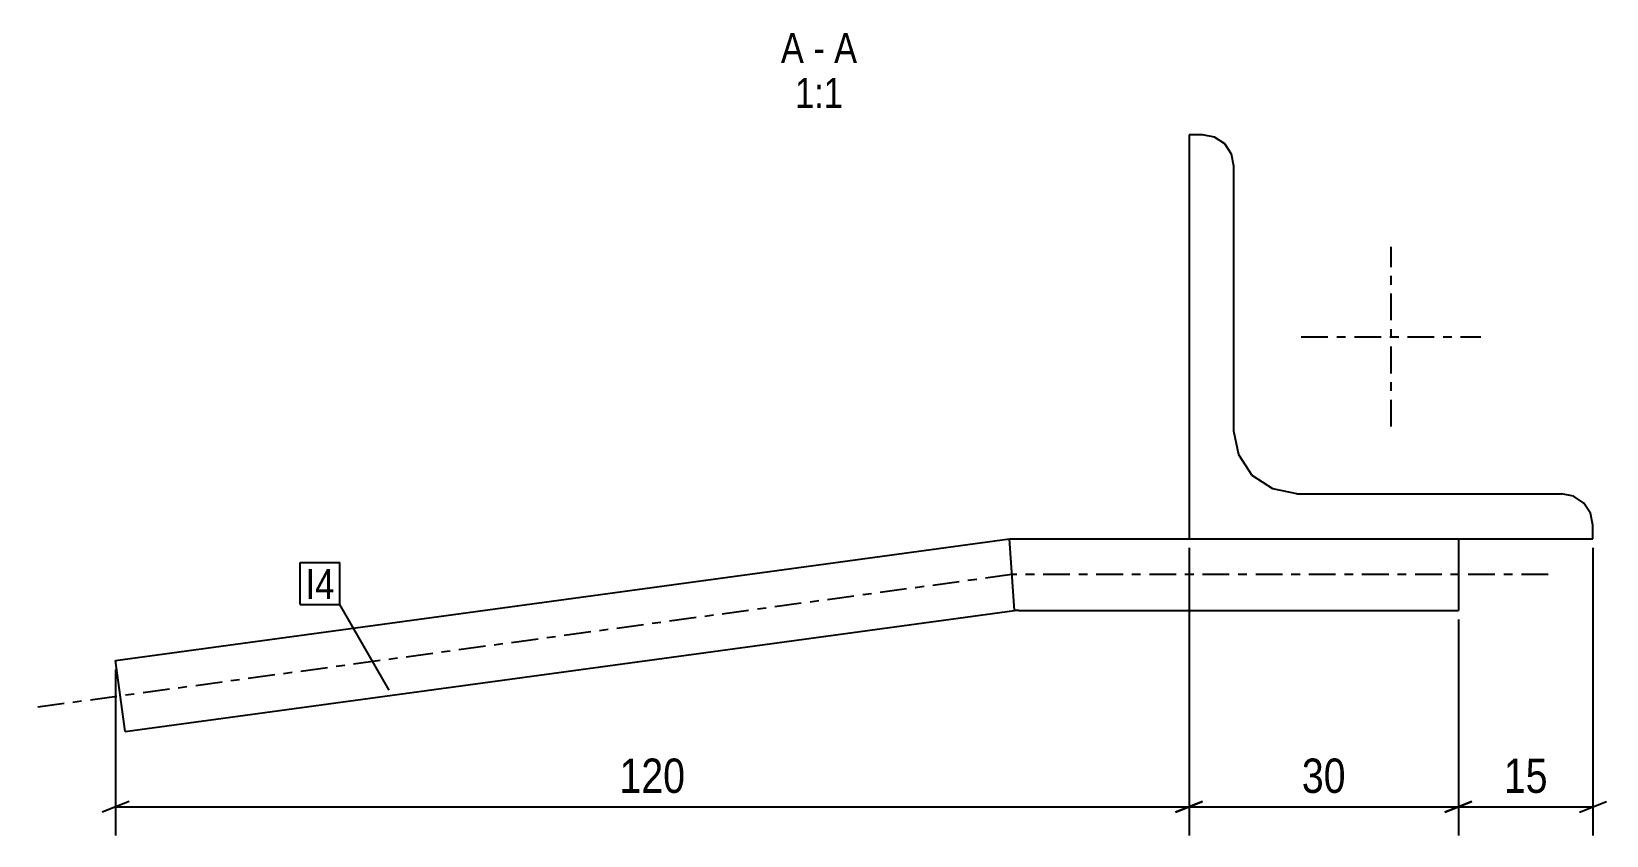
# Model space of a CAD drawing. Header units: millimetres. Extents: x 36 to 31194, y 2 to 1337.
# Drawn here: x 31019 to 31194.4, y 2.4 to 92 of the extents above; entities that cross this region are included whole.
import ezdxf

# ---------------------------------------------------------------- set-up
doc = ezdxf.new("R2010")
doc.units = ezdxf.units.MM
doc.linetypes.add('DXK_LINE_DOT2', pattern=[3.9198, 1.9599, -1.9599])
doc.linetypes.add('DXK_LINE_DOT3', pattern=[5.9187, 2.979, -0.9799, 0.9799, -0.9799])
for name, color, linetype in [('MÅLSÆTNING', 7, 'Continuous'), ('STÅL', 7, 'Continuous'), ('TEKST', 7, 'Continuous')]:
    doc.layers.add(name, color=color, linetype=linetype)
doc.styles.add('Arial Narrow', font='ARIALN.TTF', dxfattribs={"height": 0.2})

msp = doc.modelspace()

# ---------------------------------------------------------------- linework, layer by layer
at = {"layer": 'MÅLSÆTNING', "color": 7, "linetype": 'Continuous'}
for p, q in [((31147.94, 34.46), (31147.94, 2.4)), ((31147.94, 34.46), (31147.94, 2.4)), ((31192.94, 34.46), (31192.94, 2.4)), ((31177.94, 26.46), (31177.94, 2.4)), ((31177.94, 26.46), (31177.94, 2.4)), ((31028.37, 20.91), (31028.37, 2.4)), ((31029.87, 6.2), (31026.87, 5)), ((31028.37, 5.6), (31147.94, 5.6)), ((31149.44, 6.2), (31146.44, 5)), ((31146.44, 5), (31149.44, 6.2)), ((31147.94, 5.6), (31177.94, 5.6)), ((31179.44, 6.2), (31176.44, 5)), ((31176.44, 5), (31179.44, 6.2)), ((31177.94, 5.6), (31192.94, 5.6)), ((31191.44, 5), (31194.44, 6.2))]:
    msp.add_line(p, q, dxfattribs=at)
at = {"layer": 'STÅL', "color": 2, "linetype": 'Continuous'}
for p, q in [((31149.44, 80.46), (31147.94, 80.46)), ((31147.94, 80.46), (31147.94, 35.46)), ((31150.78, 80.2), (31149.44, 80.46)), ((31151.92, 79.44), (31150.78, 80.2)), ((31152.68, 78.3), (31151.92, 79.44)), ((31152.94, 76.96), (31152.68, 78.3)), ((31152.94, 47.46), (31152.94, 76.96)), ((31153.48, 44.79), (31152.94, 47.46)), ((31154.99, 42.51), (31153.48, 44.79)), ((31157.27, 41), (31154.99, 42.51)), ((31159.94, 40.46), (31157.27, 41)), ((31159.94, 40.46), (31189.44, 40.46)), ((31190.78, 40.2), (31189.44, 40.46)), ((31191.92, 39.44), (31190.78, 40.2)), ((31192.68, 38.3), (31191.92, 39.44)), ((31192.94, 36.96), (31192.68, 38.3)), ((31192.94, 35.46), (31192.94, 36.96)), ((31028.37, 21.91), (31127.94, 35.46)), ((31127.94, 35.46), (31147.94, 35.46)), ((31128.49, 27.46), (31127.94, 35.46)), ((31147.94, 35.46), (31192.94, 35.46)), ((31177.94, 35.46), (31177.94, 27.46)), ((31029.45, 13.98), (31128.49, 27.46)), ((31128.99, 27.46), (31128.49, 27.46)), ((31128.99, 27.46), (31177.94, 27.46)), ((31029.45, 13.98), (31028.37, 21.91))]:
    msp.add_line(p, q, dxfattribs=at)
at = {"layer": 'STÅL', "color": 7, "linetype": 'DXK_LINE_DOT3'}
for p, q in [((31170.44, 47.96), (31170.44, 67.96)), ((31160.44, 57.96), (31180.44, 57.96)), ((31128.21, 31.46), (31019, 16.59)), ((31187.94, 31.46), (31128.21, 31.46))]:
    msp.add_line(p, q, dxfattribs=at)
at = {"layer": 'STÅL', "color": 7, "linetype": 'DXK_LINE_DOT2'}
msp.add_line((31147.94, 35.46), (31177.94, 35.46), dxfattribs=at)

# ---------------------------------------------------------------- wipeouts: each hides what was drawn before it
at = {"color": 0, "linetype": 'Continuous'}
for points in [[(31105.04, 88.46), (31105.04, 91.96), (31102.48, 91.96), (31102.48, 88.46)], [(31107.36, 88.46), (31107.36, 91.96), (31106.09, 91.96), (31106.09, 88.46)], [(31110.97, 88.46), (31110.97, 91.96), (31108.41, 91.96), (31108.41, 88.46)], [(31109.39, 83.46), (31109.39, 86.96), (31104.06, 86.96), (31104.06, 83.46)]]:
    msp.add_wipeout(points, dxfattribs=at).dxf.layer = 'TEKST'

# ---------------------------------------------------------------- next in the draw order: texts
at = {"layer": 'TEKST', "color": 3, "linetype": 'Continuous', "style": 'Arial Narrow'}
for s, p in [('A', (31102.48, 88.46)), ('A', (31108.41, 88.46)), ('-', (31106.09, 88.46)), ('1:1', (31104.06, 83.46))]:
    msp.add_text(s, height=3.34, dxfattribs=at).set_placement(p)

# ---------------------------------------------------------------- next in the draw order: wipeouts: each hides what was drawn before it
at = {"color": 0}
for points, layer in [([(31092.61, 6.35), (31092.61, 11.95), (31083.7, 11.95), (31083.7, 6.35)], 'MÅLSÆTNING'), ([(31166.18, 6.35), (31166.18, 11.95), (31159.71, 11.95), (31159.71, 6.35)], 'MÅLSÆTNING'), ([(31188.68, 6.35), (31188.68, 11.95), (31182.21, 11.95), (31182.21, 6.35)], 'MÅLSÆTNING'), ([(31052.74, 28.73), (31052.74, 32.23), (31049.54, 32.23), (31049.54, 28.73)], 'TEKST')]:
    msp.add_wipeout(points, dxfattribs=at).dxf.layer = layer

# ---------------------------------------------------------------- next in the draw order: texts
at = {"layer": 'MÅLSÆTNING', "color": 3, "style": 'Arial Narrow'}
for s, p in [('120', (31084.5, 7.15)), ('30', (31160.51, 7.15)), ('15', (31183.01, 7.15))]:
    msp.add_text(s, height=3.818, dxfattribs=at).set_placement(p)

# ---------------------------------------------------------------- next in the draw order: wipeouts: each hides what was drawn before it
at = {"color": 0}
msp.add_wipeout([(31052.74, 28.73), (31052.74, 32.23), (31049.54, 32.23), (31049.54, 28.73)], dxfattribs=at).dxf.layer = 'TEKST'

# ---------------------------------------------------------------- next in the draw order: linework, layer by layer
at = {"layer": 'TEKST', "color": 7, "linetype": 'Continuous'}
for p, q in [((31048.94, 32.83), (31053.34, 32.83)), ((31048.94, 28.13), (31048.94, 32.83)), ((31053.34, 28.13), (31053.34, 32.83)), ((31048.94, 28.13), (31053.34, 28.13)), ((31058.84, 18.6), (31053.34, 28.13))]:
    msp.add_line(p, q, dxfattribs=at)

# ---------------------------------------------------------------- next in the draw order: texts
at = {"layer": 'TEKST', "color": 3, "style": 'Arial Narrow'}
msp.add_text('I4', height=3.34, dxfattribs=at).set_placement((31049.54, 28.73))

doc.saveas('drawing.dxf')
